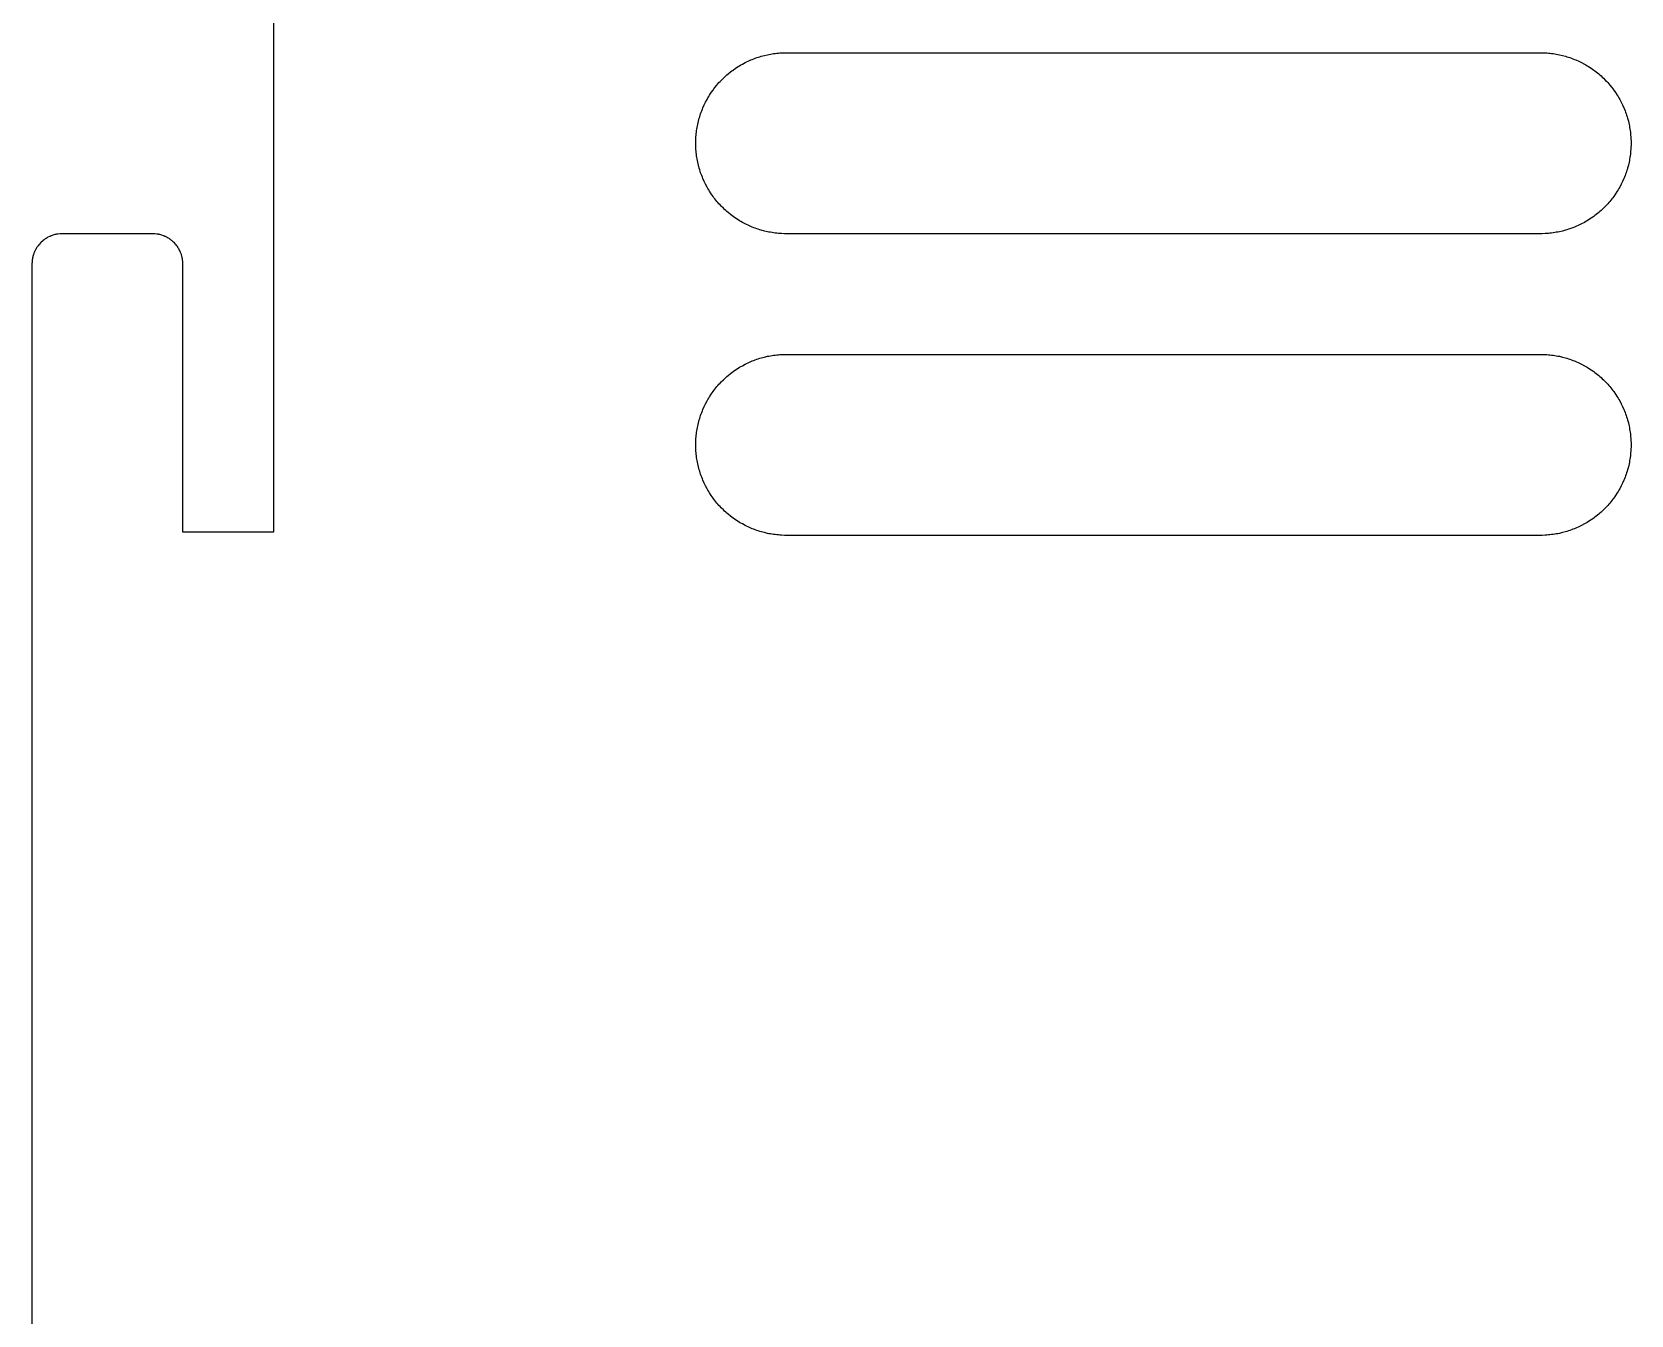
# Model space of a CAD drawing. Header units: metres. Extents: x 0 to 195, y 0 to 140.
# Drawn here: x 0 to 53, y 71.2 to 113.7 of the extents above; entities that cross this region are included whole.
import ezdxf

# ---------------------------------------------------------------- set-up
doc = ezdxf.new("R2010")
doc.units = ezdxf.units.M

msp = doc.modelspace()

# ---------------------------------------------------------------- linework, layer by layer
for p, q in [((8, 116.9), (8, 97.0996)), ((24.1729, 112.884), (24.2744, 112.911)), ((24.2744, 112.911), (24.376, 112.935)), ((24.376, 112.935), (24.4277, 112.945)), ((24.4277, 112.945), (24.4795, 112.954)), ((24.4795, 112.954), (24.5303, 112.963)), ((24.5303, 112.963), (24.582, 112.971)), ((24.582, 112.971), (24.6348, 112.978)), ((24.6348, 112.978), (24.6865, 112.983)), ((24.6865, 112.983), (24.7383, 112.988)), ((24.7383, 112.988), (24.791, 112.993)), ((24.791, 112.993), (24.8428, 112.996)), ((24.8428, 112.996), (24.9473, 113)), ((24.9473, 113), (50.0527, 113)), ((50.0527, 113), (50.1572, 112.996)), ((50.1572, 112.996), (50.209, 112.993)), ((50.209, 112.993), (50.2617, 112.988)), ((50.2617, 112.988), (50.3135, 112.983)), ((50.3135, 112.983), (50.3652, 112.978)), ((50.3652, 112.978), (50.418, 112.971)), ((50.418, 112.971), (50.4697, 112.963)), ((50.4697, 112.963), (50.5205, 112.954)), ((50.5205, 112.954), (50.5723, 112.945)), ((50.5723, 112.945), (50.624, 112.935)), ((50.624, 112.935), (50.7256, 112.911)), ((50.7256, 112.911), (50.8271, 112.884)), ((23.0713, 112.298), (23.1533, 112.364)), ((23.1533, 112.364), (23.1943, 112.396)), ((23.1943, 112.396), (23.2363, 112.427)), ((23.2363, 112.427), (23.3223, 112.487)), ((23.3223, 112.487), (23.4102, 112.544)), ((23.4102, 112.544), (23.4551, 112.571)), ((23.4551, 112.571), (23.5, 112.598)), ((23.5, 112.598), (23.5459, 112.624)), ((23.5459, 112.624), (23.6377, 112.673)), ((23.6377, 112.673), (23.6846, 112.696)), ((23.6846, 112.696), (23.7324, 112.719)), ((23.7324, 112.719), (23.8281, 112.762)), ((23.8281, 112.762), (23.876, 112.781)), ((23.876, 112.781), (23.9248, 112.801)), ((23.9248, 112.801), (23.9736, 112.819)), ((23.9736, 112.819), (24.0234, 112.837)), ((24.0234, 112.837), (24.0732, 112.854)), ((24.0732, 112.854), (24.123, 112.869)), ((24.123, 112.869), (24.1729, 112.884)), ((50.8271, 112.884), (50.877, 112.869)), ((50.877, 112.869), (50.9268, 112.854)), ((50.9268, 112.854), (50.9766, 112.837)), ((50.9766, 112.837), (51.0264, 112.819)), ((51.0264, 112.819), (51.0752, 112.801)), ((51.0752, 112.801), (51.124, 112.781)), ((51.124, 112.781), (51.1719, 112.762)), ((51.1719, 112.762), (51.2676, 112.719)), ((51.2676, 112.719), (51.3154, 112.696)), ((51.3154, 112.696), (51.3623, 112.673)), ((51.3623, 112.673), (51.4541, 112.624)), ((51.4541, 112.624), (51.5, 112.598)), ((51.5, 112.598), (51.5449, 112.571)), ((51.5449, 112.571), (51.5898, 112.544)), ((51.5898, 112.544), (51.6777, 112.487)), ((51.6777, 112.487), (51.7637, 112.427)), ((51.7637, 112.427), (51.8057, 112.396)), ((51.8057, 112.396), (51.8467, 112.364)), ((51.8467, 112.364), (51.9287, 112.298)), ((22.6045, 111.806), (22.6357, 111.847)), ((22.6357, 111.847), (22.7021, 111.929)), ((22.7021, 111.929), (22.7363, 111.968)), ((22.7363, 111.968), (22.7705, 112.008)), ((22.7705, 112.008), (22.8057, 112.046)), ((22.8057, 112.046), (22.8418, 112.084)), ((22.8418, 112.084), (22.916, 112.158)), ((22.916, 112.158), (22.9541, 112.194)), ((22.9541, 112.194), (22.9922, 112.229)), ((22.9922, 112.229), (23.0322, 112.264)), ((23.0322, 112.264), (23.0713, 112.298)), ((51.9287, 112.298), (51.9678, 112.264)), ((51.9678, 112.264), (52.0078, 112.229)), ((52.0078, 112.229), (52.0459, 112.194)), ((52.0459, 112.194), (52.084, 112.158)), ((52.084, 112.158), (52.1582, 112.084)), ((52.1582, 112.084), (52.1943, 112.046)), ((52.1943, 112.046), (52.2295, 112.008)), ((52.2295, 112.008), (52.2637, 111.968)), ((52.2637, 111.968), (52.2979, 111.929)), ((52.2979, 111.929), (52.3643, 111.847)), ((52.3643, 111.847), (52.3955, 111.806)), ((22.2812, 111.268), (22.3037, 111.315)), ((22.3037, 111.315), (22.3271, 111.362)), ((22.3271, 111.362), (22.376, 111.454)), ((22.376, 111.454), (22.4023, 111.5)), ((22.4023, 111.5), (22.4287, 111.545)), ((22.4287, 111.545), (22.4561, 111.59)), ((22.4561, 111.59), (22.5127, 111.678)), ((22.5127, 111.678), (22.5732, 111.764)), ((22.5732, 111.764), (22.6045, 111.806)), ((52.3955, 111.806), (52.4268, 111.764)), ((52.4268, 111.764), (52.4873, 111.678)), ((52.4873, 111.678), (52.5439, 111.59)), ((52.5439, 111.59), (52.5713, 111.545)), ((52.5713, 111.545), (52.5977, 111.5)), ((52.5977, 111.5), (52.624, 111.454)), ((52.624, 111.454), (52.6729, 111.362)), ((52.6729, 111.362), (52.6963, 111.315)), ((52.6963, 111.315), (52.7188, 111.268)), ((22.0889, 110.726), (22.1162, 110.827)), ((22.1162, 110.827), (22.1309, 110.877)), ((22.1309, 110.877), (22.1465, 110.927)), ((22.1465, 110.927), (22.1631, 110.977)), ((22.1631, 110.977), (22.1807, 111.026)), ((22.1807, 111.026), (22.1992, 111.075)), ((22.1992, 111.075), (22.2188, 111.124)), ((22.2188, 111.124), (22.2383, 111.172)), ((22.2383, 111.172), (22.2812, 111.268)), ((52.7188, 111.268), (52.7617, 111.172)), ((52.7617, 111.172), (52.7812, 111.124)), ((52.7812, 111.124), (52.8008, 111.075)), ((52.8008, 111.075), (52.8193, 111.026)), ((52.8193, 111.026), (52.8369, 110.977)), ((52.8369, 110.977), (52.8535, 110.927)), ((52.8535, 110.927), (52.8691, 110.877)), ((52.8691, 110.877), (52.8838, 110.827)), ((52.8838, 110.827), (52.9111, 110.726)), ((22.0068, 110.209), (22.0117, 110.262)), ((22.0117, 110.262), (22.0166, 110.313)), ((22.0166, 110.313), (22.0225, 110.365)), ((22.0225, 110.365), (22.0293, 110.418)), ((22.0293, 110.418), (22.0371, 110.47)), ((22.0371, 110.47), (22.0459, 110.521)), ((22.0459, 110.521), (22.0547, 110.572)), ((22.0547, 110.572), (22.0654, 110.624)), ((22.0654, 110.624), (22.0889, 110.726)), ((52.9111, 110.726), (52.9346, 110.624)), ((52.9346, 110.624), (52.9453, 110.572)), ((52.9453, 110.572), (52.9541, 110.521)), ((52.9541, 110.521), (52.9629, 110.47)), ((52.9629, 110.47), (52.9707, 110.418)), ((52.9707, 110.418), (52.9775, 110.365)), ((52.9775, 110.365), (52.9834, 110.313)), ((52.9834, 110.313), (52.9883, 110.262)), ((52.9883, 110.262), (52.9932, 110.209)), ((22, 110.053), (22.0039, 110.157)), ((22, 109.947), (22, 110.053)), ((22.0039, 109.843), (22, 109.947)), ((22.0039, 110.157), (22.0068, 110.209)), ((22.0068, 109.791), (22.0039, 109.843)), ((22.0117, 109.738), (22.0068, 109.791)), ((22.0166, 109.687), (22.0117, 109.738)), ((52.9883, 109.738), (52.9834, 109.687)), ((52.9932, 109.791), (52.9883, 109.738)), ((52.9932, 110.209), (52.9961, 110.157)), ((52.9961, 109.843), (52.9932, 109.791)), ((52.9961, 110.157), (53, 110.053)), ((53, 109.947), (52.9961, 109.843)), ((53, 110.053), (53, 109.947)), ((22.0225, 109.635), (22.0166, 109.687)), ((22.0293, 109.582), (22.0225, 109.635)), ((22.0371, 109.53), (22.0293, 109.582)), ((22.0459, 109.479), (22.0371, 109.53)), ((22.0547, 109.428), (22.0459, 109.479)), ((22.0654, 109.376), (22.0547, 109.428)), ((22.0889, 109.274), (22.0654, 109.376)), ((22.1162, 109.173), (22.0889, 109.274)), ((52.9111, 109.274), (52.8838, 109.173)), ((52.9346, 109.376), (52.9111, 109.274)), ((52.9453, 109.428), (52.9346, 109.376)), ((52.9541, 109.479), (52.9453, 109.428)), ((52.9629, 109.53), (52.9541, 109.479)), ((52.9707, 109.582), (52.9629, 109.53)), ((52.9775, 109.635), (52.9707, 109.582)), ((52.9834, 109.687), (52.9775, 109.635)), ((22.1309, 109.123), (22.1162, 109.173)), ((22.1465, 109.073), (22.1309, 109.123)), ((22.1631, 109.023), (22.1465, 109.073)), ((22.1807, 108.974), (22.1631, 109.023)), ((22.1992, 108.925), (22.1807, 108.974)), ((22.2188, 108.876), (22.1992, 108.925)), ((22.2383, 108.828), (22.2188, 108.876)), ((22.2812, 108.732), (22.2383, 108.828)), ((22.3037, 108.685), (22.2812, 108.732)), ((22.3271, 108.638), (22.3037, 108.685)), ((52.6963, 108.685), (52.6729, 108.638)), ((52.7188, 108.732), (52.6963, 108.685)), ((52.7617, 108.828), (52.7188, 108.732)), ((52.7812, 108.876), (52.7617, 108.828)), ((52.8008, 108.925), (52.7812, 108.876)), ((52.8193, 108.974), (52.8008, 108.925)), ((52.8369, 109.023), (52.8193, 108.974)), ((52.8535, 109.073), (52.8369, 109.023)), ((52.8691, 109.123), (52.8535, 109.073)), ((52.8838, 109.173), (52.8691, 109.123)), ((22.376, 108.546), (22.3271, 108.638)), ((22.4023, 108.5), (22.376, 108.546)), ((22.4287, 108.455), (22.4023, 108.5)), ((22.4561, 108.41), (22.4287, 108.455)), ((22.5127, 108.322), (22.4561, 108.41)), ((22.5732, 108.236), (22.5127, 108.322)), ((22.6045, 108.194), (22.5732, 108.236)), ((22.6357, 108.153), (22.6045, 108.194)), ((22.7021, 108.071), (22.6357, 108.153)), ((52.3643, 108.153), (52.2979, 108.071)), ((52.3955, 108.194), (52.3643, 108.153)), ((52.4268, 108.236), (52.3955, 108.194)), ((52.4873, 108.322), (52.4268, 108.236)), ((52.5439, 108.41), (52.4873, 108.322)), ((52.5713, 108.455), (52.5439, 108.41)), ((52.5977, 108.5), (52.5713, 108.455)), ((52.624, 108.546), (52.5977, 108.5)), ((52.6729, 108.638), (52.624, 108.546)), ((22.7363, 108.032), (22.7021, 108.071)), ((22.7705, 107.992), (22.7363, 108.032)), ((22.8057, 107.954), (22.7705, 107.992)), ((22.8418, 107.916), (22.8057, 107.954)), ((22.916, 107.842), (22.8418, 107.916)), ((22.9541, 107.806), (22.916, 107.842)), ((22.9922, 107.771), (22.9541, 107.806)), ((23.0322, 107.736), (22.9922, 107.771)), ((23.0713, 107.702), (23.0322, 107.736)), ((23.1533, 107.636), (23.0713, 107.702)), ((23.1943, 107.604), (23.1533, 107.636)), ((23.2363, 107.573), (23.1943, 107.604)), ((51.8057, 107.604), (51.7637, 107.573)), ((51.8467, 107.636), (51.8057, 107.604)), ((51.9287, 107.702), (51.8467, 107.636)), ((51.9678, 107.736), (51.9287, 107.702)), ((52.0078, 107.771), (51.9678, 107.736)), ((52.0459, 107.806), (52.0078, 107.771)), ((52.084, 107.842), (52.0459, 107.806)), ((52.1582, 107.916), (52.084, 107.842)), ((52.1943, 107.954), (52.1582, 107.916)), ((52.2295, 107.992), (52.1943, 107.954)), ((52.2637, 108.032), (52.2295, 107.992)), ((52.2979, 108.071), (52.2637, 108.032)), ((23.3223, 107.513), (23.2363, 107.573)), ((23.4102, 107.456), (23.3223, 107.513)), ((23.4551, 107.429), (23.4102, 107.456)), ((23.5, 107.402), (23.4551, 107.429)), ((23.5459, 107.376), (23.5, 107.402)), ((23.6377, 107.327), (23.5459, 107.376)), ((23.6846, 107.304), (23.6377, 107.327)), ((23.7324, 107.281), (23.6846, 107.304)), ((23.8281, 107.238), (23.7324, 107.281)), ((23.876, 107.219), (23.8281, 107.238)), ((23.9248, 107.199), (23.876, 107.219)), ((23.9736, 107.181), (23.9248, 107.199)), ((24.0234, 107.163), (23.9736, 107.181)), ((24.0732, 107.146), (24.0234, 107.163)), ((24.123, 107.131), (24.0732, 107.146)), ((24.1729, 107.116), (24.123, 107.131)), ((24.2744, 107.089), (24.1729, 107.116)), ((24.376, 107.065), (24.2744, 107.089)), ((24.4277, 107.055), (24.376, 107.065)), ((50.624, 107.065), (50.5723, 107.055)), ((50.7256, 107.089), (50.624, 107.065)), ((50.8271, 107.116), (50.7256, 107.089)), ((50.877, 107.131), (50.8271, 107.116)), ((50.9268, 107.146), (50.877, 107.131)), ((50.9766, 107.163), (50.9268, 107.146)), ((51.0264, 107.181), (50.9766, 107.163)), ((51.0752, 107.199), (51.0264, 107.181)), ((51.124, 107.219), (51.0752, 107.199)), ((51.1719, 107.238), (51.124, 107.219)), ((51.2676, 107.281), (51.1719, 107.238)), ((51.3154, 107.304), (51.2676, 107.281)), ((51.3623, 107.327), (51.3154, 107.304)), ((51.4541, 107.376), (51.3623, 107.327)), ((51.5, 107.402), (51.4541, 107.376)), ((51.5449, 107.429), (51.5, 107.402)), ((51.5898, 107.456), (51.5449, 107.429)), ((51.6777, 107.513), (51.5898, 107.456)), ((51.7637, 107.573), (51.6777, 107.513)), ((0.152344, 106.53), (0.142578, 106.515)), ((0.161133, 106.545), (0.152344, 106.53)), ((0.170898, 106.56), (0.161133, 106.545)), ((0.180664, 106.573), (0.170898, 106.56)), ((0.191406, 106.588), (0.180664, 106.573)), ((0.201172, 106.602), (0.191406, 106.588)), ((0.222656, 106.629), (0.201172, 106.602)), ((0.234375, 106.643), (0.222656, 106.629)), ((0.245117, 106.656), (0.234375, 106.643)), ((0.280273, 106.694), (0.245117, 106.656)), ((0.305664, 106.72), (0.280273, 106.694)), ((0.34375, 106.755), (0.305664, 106.72)), ((0.357422, 106.766), (0.34375, 106.755)), ((0.371094, 106.777), (0.357422, 106.766)), ((0.398438, 106.799), (0.371094, 106.777)), ((0.412109, 106.809), (0.398438, 106.799)), ((0.426758, 106.819), (0.412109, 106.809)), ((0.44043, 106.829), (0.426758, 106.819)), ((0.455078, 106.839), (0.44043, 106.829)), ((0.469727, 106.848), (0.455078, 106.839)), ((0.485352, 106.857), (0.469727, 106.848)), ((0.5, 106.866), (0.485352, 106.857)), ((0.515625, 106.875), (0.5, 106.866)), ((0.530273, 106.883), (0.515625, 106.875)), ((0.577148, 106.906), (0.530273, 106.883)), ((0.59375, 106.913), (0.577148, 106.906)), ((0.609375, 106.921), (0.59375, 106.913)), ((0.625, 106.927), (0.609375, 106.921)), ((0.641602, 106.934), (0.625, 106.927)), ((0.691406, 106.951), (0.641602, 106.934)), ((0.757812, 106.971), (0.691406, 106.951)), ((0.775391, 106.975), (0.757812, 106.971)), ((0.791992, 106.979), (0.775391, 106.975)), ((0.80957, 106.981), (0.791992, 106.979)), ((0.826172, 106.984), (0.80957, 106.981)), ((0.84375, 106.987), (0.826172, 106.984)), ((0.860352, 106.99), (0.84375, 106.987)), ((0.930664, 106.998), (0.860352, 106.99)), ((0.947266, 106.999), (0.930664, 106.998)), ((0.964844, 106.999), (0.947266, 106.999)), ((0.982422, 107), (0.964844, 106.999)), ((4.01758, 107), (0.982422, 107)), ((4.03516, 106.999), (4.01758, 107)), ((4.05273, 106.999), (4.03516, 106.999)), ((4.06934, 106.998), (4.05273, 106.999)), ((4.13965, 106.99), (4.06934, 106.998)), ((4.15625, 106.987), (4.13965, 106.99)), ((4.17383, 106.984), (4.15625, 106.987)), ((4.19043, 106.981), (4.17383, 106.984)), ((4.20801, 106.979), (4.19043, 106.981)), ((4.22461, 106.975), (4.20801, 106.979)), ((4.24219, 106.971), (4.22461, 106.975)), ((4.30859, 106.951), (4.24219, 106.971)), ((4.3584, 106.934), (4.30859, 106.951)), ((4.375, 106.927), (4.3584, 106.934)), ((4.39062, 106.921), (4.375, 106.927)), ((4.40625, 106.913), (4.39062, 106.921)), ((4.42285, 106.906), (4.40625, 106.913)), ((4.46973, 106.883), (4.42285, 106.906)), ((4.48438, 106.875), (4.46973, 106.883)), ((4.5, 106.866), (4.48438, 106.875)), ((4.51465, 106.857), (4.5, 106.866)), ((4.53027, 106.848), (4.51465, 106.857)), ((4.54492, 106.839), (4.53027, 106.848)), ((4.55957, 106.829), (4.54492, 106.839)), ((4.57324, 106.819), (4.55957, 106.829)), ((4.58789, 106.809), (4.57324, 106.819)), ((4.60156, 106.799), (4.58789, 106.809)), ((4.62891, 106.777), (4.60156, 106.799)), ((4.64258, 106.766), (4.62891, 106.777)), ((4.65625, 106.755), (4.64258, 106.766)), ((4.69434, 106.72), (4.65625, 106.755)), ((4.71973, 106.694), (4.69434, 106.72)), ((4.75488, 106.656), (4.71973, 106.694)), ((4.76562, 106.643), (4.75488, 106.656)), ((4.77734, 106.629), (4.76562, 106.643)), ((4.79883, 106.602), (4.77734, 106.629)), ((4.80859, 106.588), (4.79883, 106.602)), ((4.81934, 106.573), (4.80859, 106.588)), ((4.8291, 106.56), (4.81934, 106.573)), ((4.83887, 106.545), (4.8291, 106.56)), ((4.84766, 106.53), (4.83887, 106.545)), ((4.85742, 106.515), (4.84766, 106.53)), ((24.4795, 107.046), (24.4277, 107.055)), ((24.5303, 107.037), (24.4795, 107.046)), ((24.582, 107.029), (24.5303, 107.037)), ((24.6348, 107.022), (24.582, 107.029)), ((24.6865, 107.017), (24.6348, 107.022)), ((24.7383, 107.012), (24.6865, 107.017)), ((24.791, 107.007), (24.7383, 107.012)), ((24.8428, 107.004), (24.791, 107.007)), ((24.9473, 107), (24.8428, 107.004)), ((50.0527, 107), (24.9473, 107)), ((50.1572, 107.004), (50.0527, 107)), ((50.209, 107.007), (50.1572, 107.004)), ((50.2617, 107.012), (50.209, 107.007)), ((50.3135, 107.017), (50.2617, 107.012)), ((50.3652, 107.022), (50.3135, 107.017)), ((50.418, 107.029), (50.3652, 107.022)), ((50.4697, 107.037), (50.418, 107.029)), ((50.5205, 107.046), (50.4697, 107.037)), ((50.5723, 107.055), (50.5205, 107.046)), ((0.000977, 106.035), (0, 106.018)), ((0, 106.018), (0, 31.9824)), ((0.001953, 106.069), (0.000977, 106.053)), ((0.000977, 106.053), (0.000977, 106.035)), ((0.009766, 106.14), (0.001953, 106.069)), ((0.012695, 106.156), (0.009766, 106.14)), ((0.015625, 106.174), (0.012695, 106.156)), ((0.018555, 106.19), (0.015625, 106.174)), ((0.021484, 106.208), (0.018555, 106.19)), ((0.025391, 106.225), (0.021484, 106.208)), ((0.029297, 106.242), (0.025391, 106.225)), ((0.048828, 106.309), (0.029297, 106.242)), ((0.066406, 106.358), (0.048828, 106.309)), ((0.073242, 106.375), (0.066406, 106.358)), ((0.079102, 106.391), (0.073242, 106.375)), ((0.086914, 106.406), (0.079102, 106.391)), ((0.09375, 106.423), (0.086914, 106.406)), ((0.117188, 106.47), (0.09375, 106.423)), ((0.125, 106.484), (0.117188, 106.47)), ((0.133789, 106.5), (0.125, 106.484)), ((0.142578, 106.515), (0.133789, 106.5)), ((4.86621, 106.5), (4.85742, 106.515)), ((4.875, 106.484), (4.86621, 106.5)), ((4.88281, 106.47), (4.875, 106.484)), ((4.90625, 106.423), (4.88281, 106.47)), ((4.91309, 106.406), (4.90625, 106.423)), ((4.9209, 106.391), (4.91309, 106.406)), ((4.92676, 106.375), (4.9209, 106.391)), ((4.93359, 106.358), (4.92676, 106.375)), ((4.95117, 106.309), (4.93359, 106.358)), ((4.9707, 106.242), (4.95117, 106.309)), ((4.97461, 106.225), (4.9707, 106.242)), ((4.97852, 106.208), (4.97461, 106.225)), ((4.98145, 106.19), (4.97852, 106.208)), ((4.98438, 106.174), (4.98145, 106.19)), ((4.9873, 106.156), (4.98438, 106.174)), ((4.99023, 106.14), (4.9873, 106.156)), ((4.99805, 106.069), (4.99023, 106.14)), ((4.99902, 106.053), (4.99805, 106.069)), ((4.99902, 106.035), (4.99902, 106.053)), ((5, 106.018), (4.99902, 106.035)), ((5, 97.0996), (5, 106.018)), ((23.9736, 102.819), (24.0234, 102.837)), ((24.0234, 102.837), (24.0732, 102.854)), ((24.0732, 102.854), (24.123, 102.869)), ((24.123, 102.869), (24.1729, 102.884)), ((24.1729, 102.884), (24.2744, 102.911)), ((24.2744, 102.911), (24.376, 102.935)), ((24.376, 102.935), (24.4277, 102.945)), ((24.4277, 102.945), (24.4795, 102.954)), ((24.4795, 102.954), (24.5303, 102.963)), ((24.5303, 102.963), (24.582, 102.971)), ((24.582, 102.971), (24.6348, 102.978)), ((24.6348, 102.978), (24.6865, 102.983)), ((24.6865, 102.983), (24.7383, 102.988)), ((24.7383, 102.988), (24.791, 102.993)), ((24.791, 102.993), (24.8428, 102.996)), ((24.8428, 102.996), (24.9473, 103)), ((24.9473, 103), (50.0527, 103)), ((50.0527, 103), (50.1572, 102.996)), ((50.1572, 102.996), (50.209, 102.993)), ((50.209, 102.993), (50.2617, 102.988)), ((50.2617, 102.988), (50.3135, 102.983)), ((50.3135, 102.983), (50.3652, 102.978)), ((50.3652, 102.978), (50.418, 102.971)), ((50.418, 102.971), (50.4697, 102.963)), ((50.4697, 102.963), (50.5205, 102.954)), ((50.5205, 102.954), (50.5723, 102.945)), ((50.5723, 102.945), (50.624, 102.935)), ((50.624, 102.935), (50.7256, 102.911)), ((50.7256, 102.911), (50.8271, 102.884)), ((50.8271, 102.884), (50.877, 102.869)), ((50.877, 102.869), (50.9268, 102.854)), ((50.9268, 102.854), (50.9766, 102.837)), ((50.9766, 102.837), (51.0264, 102.819)), ((23.0322, 102.264), (23.0713, 102.298)), ((23.0713, 102.298), (23.1533, 102.364)), ((23.1533, 102.364), (23.1943, 102.396)), ((23.1943, 102.396), (23.2363, 102.427)), ((23.2363, 102.427), (23.3223, 102.487)), ((23.3223, 102.487), (23.4102, 102.544)), ((23.4102, 102.544), (23.4551, 102.571)), ((23.4551, 102.571), (23.5, 102.598)), ((23.5, 102.598), (23.5459, 102.624)), ((23.5459, 102.624), (23.6377, 102.673)), ((23.6377, 102.673), (23.6846, 102.696)), ((23.6846, 102.696), (23.7324, 102.719)), ((23.7324, 102.719), (23.8281, 102.762)), ((23.8281, 102.762), (23.876, 102.781)), ((23.876, 102.781), (23.9248, 102.801)), ((23.9248, 102.801), (23.9736, 102.819)), ((51.0264, 102.819), (51.0752, 102.801)), ((51.0752, 102.801), (51.124, 102.781)), ((51.124, 102.781), (51.1719, 102.762)), ((51.1719, 102.762), (51.2676, 102.719)), ((51.2676, 102.719), (51.3154, 102.696)), ((51.3154, 102.696), (51.3623, 102.673)), ((51.3623, 102.673), (51.4541, 102.624)), ((51.4541, 102.624), (51.5, 102.598)), ((51.5, 102.598), (51.5449, 102.571)), ((51.5449, 102.571), (51.5898, 102.544)), ((51.5898, 102.544), (51.6777, 102.487)), ((51.6777, 102.487), (51.7637, 102.427)), ((51.7637, 102.427), (51.8057, 102.396)), ((51.8057, 102.396), (51.8467, 102.364)), ((51.8467, 102.364), (51.9287, 102.298)), ((51.9287, 102.298), (51.9678, 102.264)), ((22.5127, 101.678), (22.5732, 101.764)), ((22.5732, 101.764), (22.6045, 101.806)), ((22.6045, 101.806), (22.6357, 101.847)), ((22.6357, 101.847), (22.7021, 101.929)), ((22.7021, 101.929), (22.7363, 101.968)), ((22.7363, 101.968), (22.7705, 102.008)), ((22.7705, 102.008), (22.8057, 102.046)), ((22.8057, 102.046), (22.8418, 102.084)), ((22.8418, 102.084), (22.916, 102.158)), ((22.916, 102.158), (22.9541, 102.194)), ((22.9541, 102.194), (22.9922, 102.229)), ((22.9922, 102.229), (23.0322, 102.264)), ((51.9678, 102.264), (52.0078, 102.229)), ((52.0078, 102.229), (52.0459, 102.194)), ((52.0459, 102.194), (52.084, 102.158)), ((52.084, 102.158), (52.1582, 102.084)), ((52.1582, 102.084), (52.1943, 102.046)), ((52.1943, 102.046), (52.2295, 102.008)), ((52.2295, 102.008), (52.2637, 101.968)), ((52.2637, 101.968), (52.2979, 101.929)), ((52.2979, 101.929), (52.3643, 101.847)), ((52.3643, 101.847), (52.3955, 101.806)), ((52.3955, 101.806), (52.4268, 101.764)), ((52.4268, 101.764), (52.4873, 101.678)), ((22.2383, 101.172), (22.2812, 101.268)), ((22.2812, 101.268), (22.3037, 101.315)), ((22.3037, 101.315), (22.3271, 101.362)), ((22.3271, 101.362), (22.376, 101.454)), ((22.376, 101.454), (22.4023, 101.5)), ((22.4023, 101.5), (22.4287, 101.545)), ((22.4287, 101.545), (22.4561, 101.59)), ((22.4561, 101.59), (22.5127, 101.678)), ((52.4873, 101.678), (52.5439, 101.59)), ((52.5439, 101.59), (52.5713, 101.545)), ((52.5713, 101.545), (52.5977, 101.5)), ((52.5977, 101.5), (52.624, 101.454)), ((52.624, 101.454), (52.6729, 101.362)), ((52.6729, 101.362), (52.6963, 101.315)), ((52.6963, 101.315), (52.7188, 101.268)), ((52.7188, 101.268), (52.7617, 101.172)), ((22.0654, 100.624), (22.0889, 100.726)), ((22.0889, 100.726), (22.1162, 100.827)), ((22.1162, 100.827), (22.1309, 100.877)), ((22.1309, 100.877), (22.1465, 100.927)), ((22.1465, 100.927), (22.1631, 100.977)), ((22.1631, 100.977), (22.1807, 101.026)), ((22.1807, 101.026), (22.1992, 101.075)), ((22.1992, 101.075), (22.2188, 101.124)), ((22.2188, 101.124), (22.2383, 101.172)), ((52.7617, 101.172), (52.7812, 101.124)), ((52.7812, 101.124), (52.8008, 101.075)), ((52.8008, 101.075), (52.8193, 101.026)), ((52.8193, 101.026), (52.8369, 100.977)), ((52.8369, 100.977), (52.8535, 100.927)), ((52.8535, 100.927), (52.8691, 100.877)), ((52.8691, 100.877), (52.8838, 100.827)), ((52.8838, 100.827), (52.9111, 100.726)), ((52.9111, 100.726), (52.9346, 100.624)), ((22.0039, 100.157), (22.0068, 100.209)), ((22.0068, 100.209), (22.0117, 100.262)), ((22.0117, 100.262), (22.0166, 100.313)), ((22.0166, 100.313), (22.0225, 100.365)), ((22.0225, 100.365), (22.0293, 100.418)), ((22.0293, 100.418), (22.0371, 100.47)), ((22.0371, 100.47), (22.0459, 100.521)), ((22.0459, 100.521), (22.0547, 100.572)), ((22.0547, 100.572), (22.0654, 100.624)), ((52.9346, 100.624), (52.9453, 100.572)), ((52.9453, 100.572), (52.9541, 100.521)), ((52.9541, 100.521), (52.9629, 100.47)), ((52.9629, 100.47), (52.9707, 100.418)), ((52.9707, 100.418), (52.9775, 100.365)), ((52.9775, 100.365), (52.9834, 100.313)), ((52.9834, 100.313), (52.9883, 100.262)), ((52.9883, 100.262), (52.9932, 100.209)), ((52.9932, 100.209), (52.9961, 100.157)), ((22, 100.053), (22.0039, 100.157)), ((22, 99.9473), (22, 100.053)), ((22.0039, 99.8428), (22, 99.9473)), ((22.0068, 99.791), (22.0039, 99.8428)), ((22.0117, 99.7383), (22.0068, 99.791)), ((22.0166, 99.6865), (22.0117, 99.7383)), ((22.0225, 99.6348), (22.0166, 99.6865)), ((52.9834, 99.6865), (52.9775, 99.6348)), ((52.9883, 99.7383), (52.9834, 99.6865)), ((52.9932, 99.791), (52.9883, 99.7383)), ((52.9961, 99.8428), (52.9932, 99.791)), ((52.9961, 100.157), (53, 100.053)), ((53, 99.9473), (52.9961, 99.8428)), ((53, 100.053), (53, 99.9473)), ((22.0293, 99.582), (22.0225, 99.6348)), ((22.0371, 99.5303), (22.0293, 99.582)), ((22.0459, 99.4795), (22.0371, 99.5303)), ((22.0547, 99.4277), (22.0459, 99.4795)), ((22.0654, 99.376), (22.0547, 99.4277)), ((22.0889, 99.2744), (22.0654, 99.376)), ((22.1162, 99.1729), (22.0889, 99.2744)), ((22.1309, 99.123), (22.1162, 99.1729)), ((22.1465, 99.0732), (22.1309, 99.123)), ((52.8691, 99.123), (52.8535, 99.0732)), ((52.8838, 99.1729), (52.8691, 99.123)), ((52.9111, 99.2744), (52.8838, 99.1729)), ((52.9346, 99.376), (52.9111, 99.2744)), ((52.9453, 99.4277), (52.9346, 99.376)), ((52.9541, 99.4795), (52.9453, 99.4277)), ((52.9629, 99.5303), (52.9541, 99.4795)), ((52.9707, 99.582), (52.9629, 99.5303)), ((52.9775, 99.6348), (52.9707, 99.582)), ((22.1631, 99.0234), (22.1465, 99.0732)), ((22.1807, 98.9736), (22.1631, 99.0234)), ((22.1992, 98.9248), (22.1807, 98.9736)), ((22.2188, 98.876), (22.1992, 98.9248)), ((22.2383, 98.8281), (22.2188, 98.876)), ((22.2812, 98.7324), (22.2383, 98.8281)), ((22.3037, 98.6846), (22.2812, 98.7324)), ((22.3271, 98.6377), (22.3037, 98.6846)), ((22.376, 98.5459), (22.3271, 98.6377)), ((52.6729, 98.6377), (52.624, 98.5459)), ((52.6963, 98.6846), (52.6729, 98.6377)), ((52.7188, 98.7324), (52.6963, 98.6846)), ((52.7617, 98.8281), (52.7188, 98.7324)), ((52.7812, 98.876), (52.7617, 98.8281)), ((52.8008, 98.9248), (52.7812, 98.876)), ((52.8193, 98.9736), (52.8008, 98.9248)), ((52.8369, 99.0234), (52.8193, 98.9736)), ((52.8535, 99.0732), (52.8369, 99.0234)), ((22.4023, 98.5), (22.376, 98.5459)), ((22.4287, 98.4551), (22.4023, 98.5)), ((22.4561, 98.4102), (22.4287, 98.4551)), ((22.5127, 98.3223), (22.4561, 98.4102)), ((22.5732, 98.2363), (22.5127, 98.3223)), ((22.6045, 98.1943), (22.5732, 98.2363)), ((22.6357, 98.1533), (22.6045, 98.1943)), ((22.7021, 98.0713), (22.6357, 98.1533)), ((22.7363, 98.0322), (22.7021, 98.0713)), ((52.2979, 98.0713), (52.2637, 98.0322)), ((52.3643, 98.1533), (52.2979, 98.0713)), ((52.3955, 98.1943), (52.3643, 98.1533)), ((52.4268, 98.2363), (52.3955, 98.1943)), ((52.4873, 98.3223), (52.4268, 98.2363)), ((52.5439, 98.4102), (52.4873, 98.3223)), ((52.5713, 98.4551), (52.5439, 98.4102)), ((52.5977, 98.5), (52.5713, 98.4551)), ((52.624, 98.5459), (52.5977, 98.5)), ((22.7705, 97.9922), (22.7363, 98.0322)), ((22.8057, 97.9541), (22.7705, 97.9922)), ((22.8418, 97.916), (22.8057, 97.9541)), ((22.916, 97.8418), (22.8418, 97.916)), ((22.9541, 97.8057), (22.916, 97.8418)), ((22.9922, 97.7705), (22.9541, 97.8057)), ((23.0322, 97.7363), (22.9922, 97.7705)), ((23.0713, 97.7021), (23.0322, 97.7363)), ((23.1533, 97.6357), (23.0713, 97.7021)), ((23.1943, 97.6045), (23.1533, 97.6357)), ((23.2363, 97.5732), (23.1943, 97.6045)), ((23.3223, 97.5127), (23.2363, 97.5732)), ((51.7637, 97.5732), (51.6777, 97.5127)), ((51.8057, 97.6045), (51.7637, 97.5732)), ((51.8467, 97.6357), (51.8057, 97.6045)), ((51.9287, 97.7021), (51.8467, 97.6357)), ((51.9678, 97.7363), (51.9287, 97.7021)), ((52.0078, 97.7705), (51.9678, 97.7363)), ((52.0459, 97.8057), (52.0078, 97.7705)), ((52.084, 97.8418), (52.0459, 97.8057)), ((52.1582, 97.916), (52.084, 97.8418)), ((52.1943, 97.9541), (52.1582, 97.916)), ((52.2295, 97.9922), (52.1943, 97.9541)), ((52.2637, 98.0322), (52.2295, 97.9922)), ((8, 97.0996), (5, 97.0996)), ((23.4102, 97.4561), (23.3223, 97.5127)), ((23.4551, 97.4287), (23.4102, 97.4561)), ((23.5, 97.4023), (23.4551, 97.4287)), ((23.5459, 97.376), (23.5, 97.4023)), ((23.6377, 97.3271), (23.5459, 97.376)), ((23.6846, 97.3037), (23.6377, 97.3271)), ((23.7324, 97.2812), (23.6846, 97.3037)), ((23.8281, 97.2383), (23.7324, 97.2812)), ((23.876, 97.2188), (23.8281, 97.2383)), ((23.9248, 97.1992), (23.876, 97.2188)), ((23.9736, 97.1807), (23.9248, 97.1992)), ((24.0234, 97.1631), (23.9736, 97.1807)), ((24.0732, 97.1465), (24.0234, 97.1631)), ((24.123, 97.1309), (24.0732, 97.1465)), ((24.1729, 97.1162), (24.123, 97.1309)), ((24.2744, 97.0889), (24.1729, 97.1162)), ((24.376, 97.0654), (24.2744, 97.0889)), ((24.4277, 97.0547), (24.376, 97.0654)), ((24.4795, 97.0459), (24.4277, 97.0547)), ((24.5303, 97.0371), (24.4795, 97.0459)), ((24.582, 97.0293), (24.5303, 97.0371)), ((24.6348, 97.0225), (24.582, 97.0293)), ((24.6865, 97.0166), (24.6348, 97.0225)), ((24.7383, 97.0117), (24.6865, 97.0166)), ((24.791, 97.0068), (24.7383, 97.0117)), ((24.8428, 97.0039), (24.791, 97.0068)), ((24.9473, 97), (24.8428, 97.0039)), ((50.0527, 97), (24.9473, 97)), ((50.1572, 97.0039), (50.0527, 97)), ((50.209, 97.0068), (50.1572, 97.0039)), ((50.2617, 97.0117), (50.209, 97.0068)), ((50.3135, 97.0166), (50.2617, 97.0117)), ((50.3652, 97.0225), (50.3135, 97.0166)), ((50.418, 97.0293), (50.3652, 97.0225)), ((50.4697, 97.0371), (50.418, 97.0293)), ((50.5205, 97.0459), (50.4697, 97.0371)), ((50.5723, 97.0547), (50.5205, 97.0459)), ((50.624, 97.0654), (50.5723, 97.0547)), ((50.7256, 97.0889), (50.624, 97.0654)), ((50.8271, 97.1162), (50.7256, 97.0889)), ((50.877, 97.1309), (50.8271, 97.1162)), ((50.9268, 97.1465), (50.877, 97.1309)), ((50.9766, 97.1631), (50.9268, 97.1465)), ((51.0264, 97.1807), (50.9766, 97.1631)), ((51.0752, 97.1992), (51.0264, 97.1807)), ((51.124, 97.2188), (51.0752, 97.1992)), ((51.1719, 97.2383), (51.124, 97.2188)), ((51.2676, 97.2812), (51.1719, 97.2383)), ((51.3154, 97.3037), (51.2676, 97.2812)), ((51.3623, 97.3271), (51.3154, 97.3037)), ((51.4541, 97.376), (51.3623, 97.3271)), ((51.5, 97.4023), (51.4541, 97.376)), ((51.5449, 97.4287), (51.5, 97.4023)), ((51.5898, 97.4561), (51.5449, 97.4287)), ((51.6777, 97.5127), (51.5898, 97.4561))]:
    msp.add_line(p, q)

doc.saveas('drawing.dxf')
